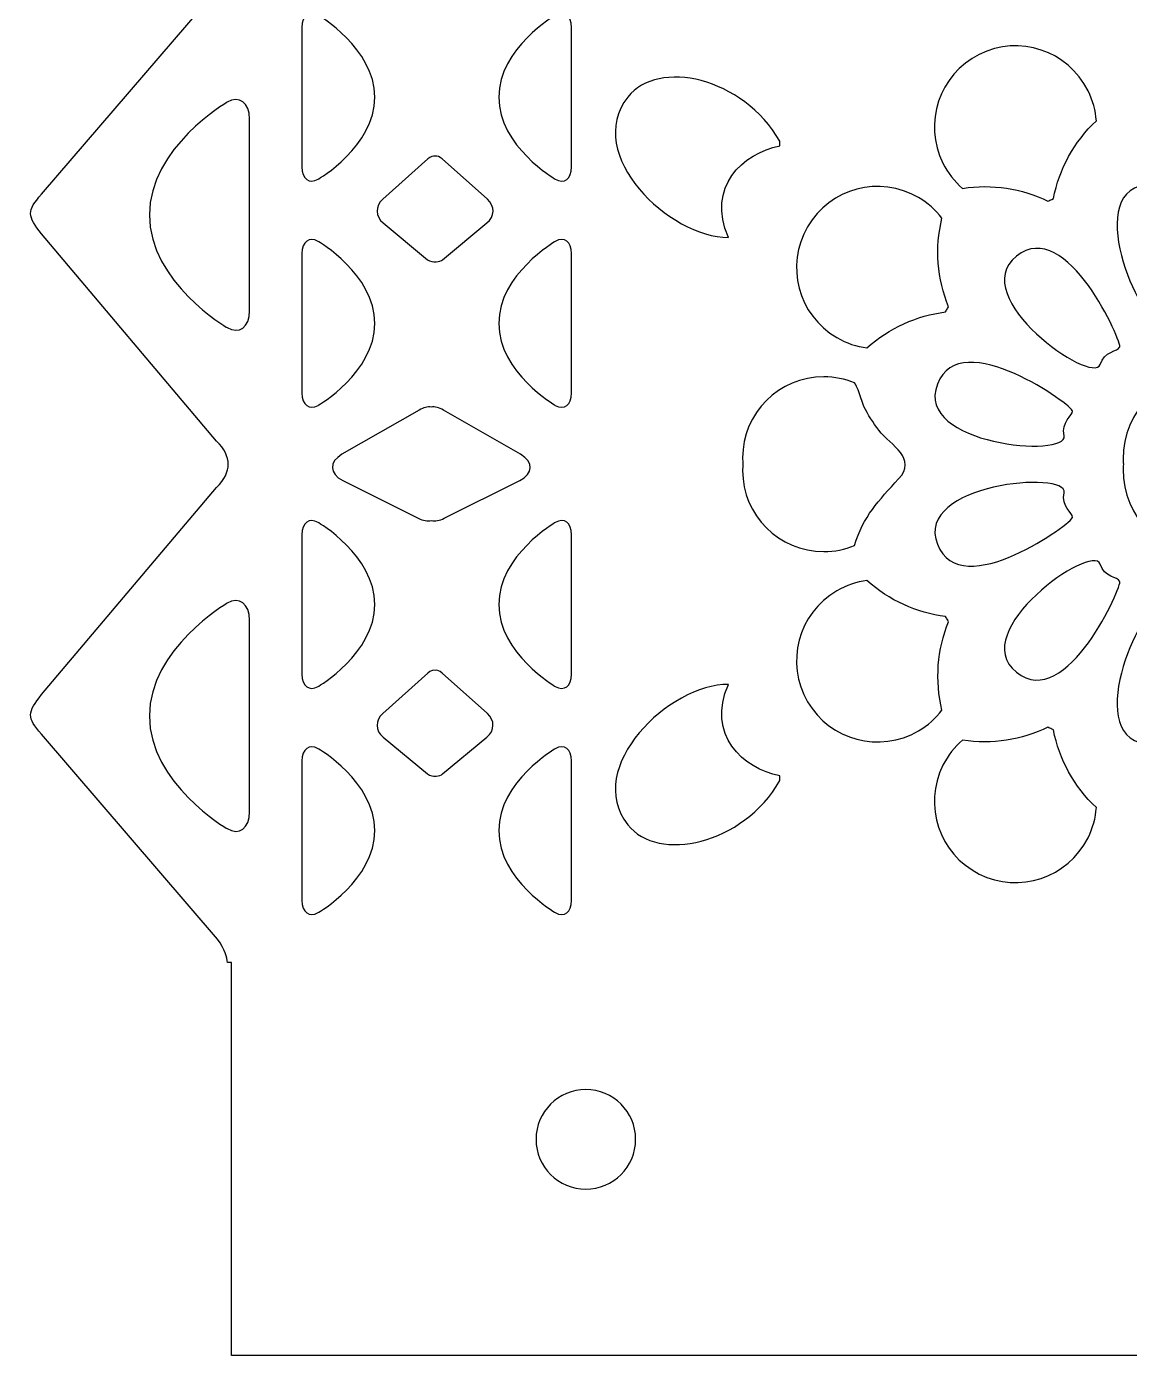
# Model space of a CAD drawing. Header units: centimetres. Extents: x -7.1 to -0.7, y -7 to 8.5.
# Drawn here: x -7.104 to -4.134, y -7.033 to -3.454 of the extents above; entities that cross this region are included whole.
import ezdxf

# ---------------------------------------------------------------- set-up
doc = ezdxf.new("R2010")
doc.units = ezdxf.units.CM
doc.header["$MEASUREMENT"] = 0
doc.layers.add('Layer 1', color=7, linetype='Continuous')

msp = doc.modelspace()

# ---------------------------------------------------------------- linework, layer by layer
at = {"layer": 'Layer 1'}
for points, knots in [([(-0.75382, 5.45137), (-0.71342, 5.49611), (-0.71575, 5.51005), (-0.75382, 5.55808), (-0.75382, 5.55808), (-0.75382, 5.55808), (-1.22507, 6.11619), (-1.22507, 6.11619), (-1.22507, 6.11619), (-1.2465, 6.13762), (-1.25669, 6.15807), (-1.25624, 6.17855), (-1.25624, 6.17855), (-1.25672, 6.199), (-1.2465, 6.21951), (-1.22507, 6.24091), (-1.22507, 6.24091), (-1.22507, 6.24091), (-0.75382, 6.799), (-0.75382, 6.799), (-0.75382, 6.799), (-0.71575, 6.84705), (-0.71342, 6.86099), (-0.75382, 6.90573), (-0.75382, 6.90573), (-0.75382, 6.90573), (-1.22787, 7.45821), (-1.22787, 7.45821), (-1.22787, 7.45821), (-1.24128, 7.47618), (-1.2479, 7.49253), (-1.25137, 7.50539), (-1.25137, 7.50539), (-1.25137, 7.50539), (-1.2474, 7.50538), (-1.2474, 7.50538), (-1.2474, 7.50538), (-1.2474, 7.50538), (-1.2474, 8.53715), (-1.2474, 8.53715), (-1.2474, 8.53715), (-1.2474, 8.53715), (-6.5523, 8.53715), (-6.5523, 8.53715), (-6.5523, 8.53715), (-6.5523, 8.53715), (-6.5523, 7.53181), (-6.5523, 7.53181), (-6.5523, 7.53181), (-6.5523, 7.53181), (-6.56246, 7.53181), (-6.56246, 7.53181), (-6.56246, 7.53181), (-6.56246, 7.53181), (-6.55939, 7.4985), (-6.58947, 7.45823), (-6.58947, 7.45823), (-6.58947, 7.45823), (-7.06352, 6.90575), (-7.06352, 6.90575), (-7.06352, 6.90575), (-7.10392, 6.86101), (-7.10159, 6.84707), (-7.06352, 6.79902), (-7.06352, 6.79902), (-7.06352, 6.79902), (-6.59227, 6.24093), (-6.59227, 6.24093), (-6.59227, 6.24093), (-6.57084, 6.2195), (-6.56065, 6.19902), (-6.5611, 6.17857), (-6.5611, 6.17857), (-6.56062, 6.15809), (-6.57084, 6.13761), (-6.59227, 6.11621), (-6.59227, 6.11621), (-6.59227, 6.11621), (-7.06352, 5.5581), (-7.06352, 5.5581), (-7.06352, 5.5581), (-7.10159, 5.51008), (-7.10392, 5.49613), (-7.06352, 5.45139), (-7.06352, 5.45139), (-7.06352, 5.45139), (-6.58947, 4.89891), (-6.58947, 4.89891), (-6.58947, 4.89891), (-6.56193, 4.862), (-6.56219, 4.83128), (-6.56243, 4.82633), (-6.56243, 4.82633), (-6.56243, 4.82633), (-6.56246, 4.82634), (-6.56246, 4.82634), (-6.56246, 4.82634), (-6.56246, 4.82634), (-6.56246, 4.82594), (-6.56246, 4.82584), (-6.56246, 4.82584), (-6.56246, 4.82571), (-6.56246, 4.82531), (-6.56246, 4.82531), (-6.56246, 4.82531), (-6.56246, 4.82531), (-6.56241, 4.82531), (-6.56241, 4.82531), (-6.56241, 4.82531), (-6.56217, 4.82034), (-6.56191, 4.78959), (-6.58945, 4.75273), (-6.58945, 4.75273), (-6.58945, 4.75273), (-7.0635, 4.20023), (-7.0635, 4.20023), (-7.0635, 4.20023), (-7.1039, 4.15552), (-7.10157, 4.14157), (-7.0635, 4.09352), (-7.0635, 4.09352), (-7.0635, 4.09352), (-6.59225, 3.53543), (-6.59225, 3.53543), (-6.59225, 3.53543), (-6.57082, 3.514), (-6.56063, 3.49355), (-6.56108, 3.47307), (-6.56108, 3.47307), (-6.5606, 3.45259), (-6.57082, 3.43211), (-6.59225, 3.41071), (-6.59225, 3.41071), (-6.59225, 3.41071), (-7.0635, 2.85262), (-7.0635, 2.85262), (-7.0635, 2.85262), (-7.10157, 2.80457), (-7.1039, 2.79063), (-7.0635, 2.74591), (-7.0635, 2.74591), (-7.0635, 2.74591), (-6.58947, 2.1934), (-6.58947, 2.1934), (-6.58947, 2.1934), (-6.56193, 2.15652), (-6.56219, 2.1258), (-6.56243, 2.12082), (-6.56243, 2.12082), (-6.56243, 2.12082), (-6.56246, 2.12082), (-6.56246, 2.12082), (-6.56246, 2.12082), (-6.56246, 2.12082), (-6.56246, 2.12042), (-6.56246, 2.12029), (-6.56246, 2.12029), (-6.56246, 2.12018), (-6.56246, 2.11979), (-6.56246, 2.11979), (-6.56246, 2.11979), (-6.56246, 2.11979), (-6.56241, 2.11979), (-6.56241, 2.11979), (-6.56241, 2.11979), (-6.56217, 2.11482), (-6.56191, 2.0841), (-6.58945, 2.04721), (-6.58945, 2.04721), (-6.58945, 2.04721), (-7.0635, 1.49473), (-7.0635, 1.49473), (-7.0635, 1.49473), (-7.1039, 1.44999), (-7.10157, 1.43605), (-7.0635, 1.38802), (-7.0635, 1.38802), (-7.0635, 1.38802), (-6.59225, 0.82991), (-6.59225, 0.82991), (-6.59225, 0.82991), (-6.57082, 0.80848), (-6.56063, 0.78803), (-6.56108, 0.76755), (-6.56108, 0.76755), (-6.5606, 0.7471), (-6.57082, 0.72659), (-6.59225, 0.70519), (-6.59225, 0.70519), (-6.59225, 0.70519), (-7.0635, 0.1471), (-7.0635, 0.1471), (-7.0635, 0.1471), (-7.10157, 0.09908), (-7.1039, 0.08511), (-7.0635, 0.04037), (-7.0635, 0.04037), (-7.0635, 0.04037), (-6.58945, -0.51211), (-6.58945, -0.51211), (-6.58945, -0.51211), (-6.56191, -0.54899), (-6.56217, -0.57971), (-6.56241, -0.58469), (-6.56241, -0.58469), (-6.56241, -0.58469), (-6.56246, -0.58468), (-6.56246, -0.58468), (-6.56246, -0.58468), (-6.56246, -0.58468), (-6.56246, -0.58508), (-6.56246, -0.58518), (-6.56246, -0.58518), (-6.56246, -0.58531), (-6.56246, -0.58571), (-6.56246, -0.58571), (-6.56246, -0.58571), (-6.56246, -0.58571), (-6.56241, -0.58571), (-6.56241, -0.58571), (-6.56241, -0.58571), (-6.56217, -0.59068), (-6.56191, -0.62143), (-6.58945, -0.65826), (-6.58945, -0.65826), (-6.58945, -0.65826), (-7.06353, -1.21073), (-7.06353, -1.21073), (-7.06353, -1.21073), (-7.10393, -1.25544), (-7.1016, -1.26941), (-7.06353, -1.31744), (-7.06353, -1.31744), (-7.06353, -1.31744), (-6.59228, -1.87553), (-6.59228, -1.87553), (-6.59228, -1.87553), (-6.57085, -1.89699), (-6.56066, -1.91744), (-6.56111, -1.93792), (-6.56111, -1.93792), (-6.56063, -1.9584), (-6.57085, -1.97888), (-6.59228, -2.00028), (-6.59228, -2.00028), (-6.59228, -2.00028), (-7.06353, -2.55837), (-7.06353, -2.55837), (-7.06353, -2.55837), (-7.1016, -2.60642), (-7.10393, -2.62036), (-7.06353, -2.66508), (-7.06353, -2.66508), (-7.06353, -2.66508), (-6.58948, -3.21758), (-6.58948, -3.21758), (-6.58948, -3.21758), (-6.56694, -3.24774), (-6.56305, -3.27402), (-6.56247, -3.28529), (-6.56247, -3.28529), (-6.56303, -3.29659), (-6.56694, -3.32283), (-6.58948, -3.35302), (-6.58948, -3.35302), (-6.58948, -3.35302), (-7.06353, -3.9055), (-7.06353, -3.9055), (-7.06353, -3.9055), (-7.10393, -3.95024), (-7.1016, -3.96418), (-7.06353, -4.01221), (-7.06353, -4.01221), (-7.06353, -4.01221), (-6.59228, -4.57032), (-6.59228, -4.57032), (-6.59228, -4.57032), (-6.57085, -4.59175), (-6.56066, -4.6122), (-6.56111, -4.63268), (-6.56111, -4.63268), (-6.56063, -4.65313), (-6.57085, -4.67364), (-6.59228, -4.69504), (-6.59228, -4.69504), (-6.59228, -4.69504), (-7.06353, -5.25313), (-7.06353, -5.25313), (-7.06353, -5.25313), (-7.1016, -5.30115), (-7.10393, -5.31512), (-7.06353, -5.35984), (-7.06353, -5.35984), (-7.06353, -5.35984), (-6.58948, -5.91234), (-6.58948, -5.91234), (-6.58948, -5.91234), (-6.56956, -5.93901), (-6.56424, -5.96232), (-6.56289, -5.97513), (-6.56289, -5.97513), (-6.56289, -5.97513), (-6.5523, -5.97511), (-6.5523, -5.97511), (-6.5523, -5.97511), (-6.5523, -5.97511), (-6.5523, -7.03334), (-6.5523, -7.03334), (-6.5523, -7.03334), (-6.5523, -7.03334), (-1.27386, -7.03334), (-1.27386, -7.03334), (-1.27386, -7.03334), (-1.27386, -7.03334), (-1.27386, -5.97511), (-1.27386, -5.97511), (-1.27386, -5.97511), (-1.27386, -5.97511), (-1.2545, -5.97511), (-1.2545, -5.97511), (-1.2545, -5.97511), (-1.25315, -5.9623), (-1.24783, -5.93899), (-1.22791, -5.91232), (-1.22791, -5.91232), (-1.22791, -5.91232), (-0.75386, -5.35982), (-0.75386, -5.35982), (-0.75386, -5.35982), (-0.71346, -5.31511), (-0.71579, -5.30114), (-0.75386, -5.25311), (-0.75386, -5.25311), (-0.75386, -5.25311), (-1.22511, -4.69502), (-1.22511, -4.69502), (-1.22511, -4.69502), (-1.24654, -4.67359), (-1.25673, -4.65311), (-1.25628, -4.63266), (-1.25628, -4.63266), (-1.25676, -4.61218), (-1.24654, -4.5917), (-1.22511, -4.5703), (-1.22511, -4.5703), (-1.22511, -4.5703), (-0.75386, -4.01219), (-0.75386, -4.01219), (-0.75386, -4.01219), (-0.71579, -3.96417), (-0.71346, -3.95022), (-0.75386, -3.90548), (-0.75386, -3.90548), (-0.75386, -3.90548), (-1.22791, -3.353), (-1.22791, -3.353), (-1.22791, -3.353), (-1.25045, -3.32281), (-1.25434, -3.29656), (-1.25492, -3.28527), (-1.25492, -3.28527), (-1.25436, -3.274), (-1.25045, -3.24773), (-1.22791, -3.21756), (-1.22791, -3.21756), (-1.22791, -3.21756), (-0.75386, -2.66506), (-0.75386, -2.66506), (-0.75386, -2.66506), (-0.71346, -2.62035), (-0.71579, -2.6064), (-0.75386, -2.55835), (-0.75386, -2.55835), (-0.75386, -2.55835), (-1.22511, -2.00026), (-1.22511, -2.00026), (-1.22511, -2.00026), (-1.24654, -1.97883), (-1.25673, -1.95838), (-1.25628, -1.9379), (-1.25628, -1.9379), (-1.25676, -1.91742), (-1.24654, -1.89694), (-1.22511, -1.87551), (-1.22511, -1.87551), (-1.22511, -1.87551), (-0.75386, -1.31742), (-0.75386, -1.31742), (-0.75386, -1.31742), (-0.71579, -1.2694), (-0.71346, -1.25543), (-0.75386, -1.21071), (-0.75386, -1.21071), (-0.75386, -1.21071), (-1.22791, -0.65821), (-1.22791, -0.65821), (-1.22791, -0.65821), (-1.25545, -0.62135), (-1.25519, -0.59061), (-1.25495, -0.58566), (-1.25495, -0.58566), (-1.25495, -0.58566), (-1.25489, -0.58568), (-1.25489, -0.58568), (-1.25489, -0.58568), (-1.25489, -0.58568), (-1.25489, -0.58528), (-1.25489, -0.58515), (-1.25489, -0.58515), (-1.25489, -0.58504), (-1.25489, -0.58465), (-1.25489, -0.58465), (-1.25489, -0.58465), (-1.25489, -0.58465), (-1.25495, -0.58465), (-1.25495, -0.58465), (-1.25495, -0.58465), (-1.25519, -0.57968), (-1.25545, -0.54893), (-1.22791, -0.51207), (-1.22791, -0.51207), (-1.22791, -0.51207), (-0.75386, 0.04041), (-0.75386, 0.04041), (-0.75386, 0.04041), (-0.71346, 0.08515), (-0.71579, 0.09912), (-0.75386, 0.14714), (-0.75386, 0.14714), (-0.75386, 0.14714), (-1.22511, 0.70523), (-1.22511, 0.70523), (-1.22511, 0.70523), (-1.24654, 0.72666), (-1.25673, 0.74714), (-1.25628, 0.76759), (-1.25628, 0.76759), (-1.25676, 0.78807), (-1.24654, 0.80855), (-1.22511, 0.82995), (-1.22511, 0.82995), (-1.22511, 0.82995), (-0.75386, 1.38806), (-0.75386, 1.38806), (-0.75386, 1.38806), (-0.71579, 1.43608), (-0.71346, 1.45003), (-0.75386, 1.49477), (-0.75386, 1.49477), (-0.75386, 1.49477), (-1.22791, 2.04725), (-1.22791, 2.04725), (-1.22791, 2.04725), (-1.25545, 2.08416), (-1.25519, 2.11485), (-1.25495, 2.11983), (-1.25495, 2.11983), (-1.25495, 2.11983), (-1.25489, 2.11982), (-1.25489, 2.11982), (-1.25489, 2.11982), (-1.25489, 2.11982), (-1.25489, 2.12022), (-1.25489, 2.12032), (-1.25489, 2.12032), (-1.25489, 2.12045), (-1.25489, 2.12085), (-1.25489, 2.12085), (-1.25489, 2.12085), (-1.25489, 2.12085), (-1.25495, 2.12085), (-1.25495, 2.12085), (-1.25495, 2.12085), (-1.25519, 2.12582), (-1.25545, 2.15657), (-1.22791, 2.19343), (-1.22791, 2.19343), (-1.22791, 2.19343), (-0.75386, 2.74593), (-0.75386, 2.74593), (-0.75386, 2.74593), (-0.71346, 2.79064), (-0.71579, 2.80459), (-0.75386, 2.85264), (-0.75386, 2.85264), (-0.75386, 2.85264), (-1.22511, 3.41073), (-1.22511, 3.41073), (-1.22511, 3.41073), (-1.24654, 3.43216), (-1.25673, 3.45261), (-1.25628, 3.47309), (-1.25628, 3.47309), (-1.25676, 3.49357), (-1.24654, 3.51405), (-1.22511, 3.53545), (-1.22511, 3.53545), (-1.22511, 3.53545), (-0.75386, 4.09354), (-0.75386, 4.09354), (-0.75386, 4.09354), (-0.71579, 4.14159), (-0.71346, 4.15553), (-0.75386, 4.20025), (-0.75386, 4.20025), (-0.75386, 4.20025), (-1.22791, 4.75275), (-1.22791, 4.75275), (-1.22791, 4.75275), (-1.25545, 4.78963), (-1.25519, 4.82038), (-1.25495, 4.82533), (-1.25495, 4.82533), (-1.25495, 4.82533), (-1.25489, 4.82531), (-1.25489, 4.82531), (-1.25489, 4.82531), (-1.25489, 4.82531), (-1.25489, 4.82571), (-1.25489, 4.82584), (-1.25489, 4.82584), (-1.25489, 4.82595), (-1.25489, 4.82634), (-1.25489, 4.82634), (-1.25489, 4.82634), (-1.25489, 4.82634), (-1.25495, 4.82634), (-1.25495, 4.82634), (-1.25495, 4.82634), (-1.25519, 4.83131), (-1.25545, 4.86203), (-1.22791, 4.89892), (-1.22791, 4.89892), (-1.22791, 4.89892), (-0.75382, 5.45137), (-0.75382, 5.45137)], [0, 0, 0, 0, 0.0074074, 0.0074074, 0.0074074, 0.0074074, 0.0148148, 0.0148148, 0.0148148, 0.0148148, 0.0222222, 0.0222222, 0.0222222, 0.0222222, 0.0296296, 0.0296296, 0.0296296, 0.0296296, 0.037037, 0.037037, 0.037037, 0.037037, 0.0444444, 0.0444444, 0.0444444, 0.0444444, 0.0518519, 0.0518519, 0.0518519, 0.0518519, 0.0592593, 0.0592593, 0.0592593, 0.0592593, 0.0666667, 0.0666667, 0.0666667, 0.0666667, 0.0740741, 0.0740741, 0.0740741, 0.0740741, 0.0814815, 0.0814815, 0.0814815, 0.0814815, 0.0888889, 0.0888889, 0.0888889, 0.0888889, 0.0962963, 0.0962963, 0.0962963, 0.0962963, 0.1037037, 0.1037037, 0.1037037, 0.1037037, 0.1111111, 0.1111111, 0.1111111, 0.1111111, 0.1185185, 0.1185185, 0.1185185, 0.1185185, 0.1259259, 0.1259259, 0.1259259, 0.1259259, 0.1333333, 0.1333333, 0.1333333, 0.1333333, 0.1407407, 0.1407407, 0.1407407, 0.1407407, 0.1481481, 0.1481481, 0.1481481, 0.1481481, 0.1555556, 0.1555556, 0.1555556, 0.1555556, 0.162963, 0.162963, 0.162963, 0.162963, 0.1703704, 0.1703704, 0.1703704, 0.1703704, 0.1777778, 0.1777778, 0.1777778, 0.1777778, 0.1851852, 0.1851852, 0.1851852, 0.1851852, 0.1925926, 0.1925926, 0.1925926, 0.1925926, 0.2, 0.2, 0.2, 0.2, 0.2074074, 0.2074074, 0.2074074, 0.2074074, 0.2148148, 0.2148148, 0.2148148, 0.2148148, 0.2222222, 0.2222222, 0.2222222, 0.2222222, 0.2296296, 0.2296296, 0.2296296, 0.2296296, 0.237037, 0.237037, 0.237037, 0.237037, 0.2444444, 0.2444444, 0.2444444, 0.2444444, 0.2518519, 0.2518519, 0.2518519, 0.2518519, 0.2592593, 0.2592593, 0.2592593, 0.2592593, 0.2666667, 0.2666667, 0.2666667, 0.2666667, 0.2740741, 0.2740741, 0.2740741, 0.2740741, 0.2814815, 0.2814815, 0.2814815, 0.2814815, 0.2888889, 0.2888889, 0.2888889, 0.2888889, 0.2962963, 0.2962963, 0.2962963, 0.2962963, 0.3037037, 0.3037037, 0.3037037, 0.3037037, 0.3111111, 0.3111111, 0.3111111, 0.3111111, 0.3185185, 0.3185185, 0.3185185, 0.3185185, 0.3259259, 0.3259259, 0.3259259, 0.3259259, 0.3333333, 0.3333333, 0.3333333, 0.3333333, 0.3407407, 0.3407407, 0.3407407, 0.3407407, 0.3481481, 0.3481481, 0.3481481, 0.3481481, 0.3555556, 0.3555556, 0.3555556, 0.3555556, 0.362963, 0.362963, 0.362963, 0.362963, 0.3703704, 0.3703704, 0.3703704, 0.3703704, 0.3777778, 0.3777778, 0.3777778, 0.3777778, 0.3851852, 0.3851852, 0.3851852, 0.3851852, 0.3925926, 0.3925926, 0.3925926, 0.3925926, 0.4, 0.4, 0.4, 0.4, 0.4074074, 0.4074074, 0.4074074, 0.4074074, 0.4148148, 0.4148148, 0.4148148, 0.4148148, 0.4222222, 0.4222222, 0.4222222, 0.4222222, 0.4296296, 0.4296296, 0.4296296, 0.4296296, 0.437037, 0.437037, 0.437037, 0.437037, 0.4444444, 0.4444444, 0.4444444, 0.4444444, 0.4518519, 0.4518519, 0.4518519, 0.4518519, 0.4592593, 0.4592593, 0.4592593, 0.4592593, 0.4666667, 0.4666667, 0.4666667, 0.4666667, 0.4740741, 0.4740741, 0.4740741, 0.4740741, 0.4814815, 0.4814815, 0.4814815, 0.4814815, 0.4888889, 0.4888889, 0.4888889, 0.4888889, 0.4962963, 0.4962963, 0.4962963, 0.4962963, 0.5037037, 0.5037037, 0.5037037, 0.5037037, 0.5111111, 0.5111111, 0.5111111, 0.5111111, 0.5185185, 0.5185185, 0.5185185, 0.5185185, 0.5259259, 0.5259259, 0.5259259, 0.5259259, 0.5333333, 0.5333333, 0.5333333, 0.5333333, 0.5407407, 0.5407407, 0.5407407, 0.5407407, 0.5481481, 0.5481481, 0.5481481, 0.5481481, 0.5555556, 0.5555556, 0.5555556, 0.5555556, 0.562963, 0.562963, 0.562963, 0.562963, 0.5703704, 0.5703704, 0.5703704, 0.5703704, 0.5777778, 0.5777778, 0.5777778, 0.5777778, 0.5851852, 0.5851852, 0.5851852, 0.5851852, 0.5925926, 0.5925926, 0.5925926, 0.5925926, 0.6, 0.6, 0.6, 0.6, 0.6074074, 0.6074074, 0.6074074, 0.6074074, 0.6148148, 0.6148148, 0.6148148, 0.6148148, 0.6222222, 0.6222222, 0.6222222, 0.6222222, 0.6296296, 0.6296296, 0.6296296, 0.6296296, 0.637037, 0.637037, 0.637037, 0.637037, 0.6444444, 0.6444444, 0.6444444, 0.6444444, 0.6518519, 0.6518519, 0.6518519, 0.6518519, 0.6592593, 0.6592593, 0.6592593, 0.6592593, 0.6666667, 0.6666667, 0.6666667, 0.6666667, 0.6740741, 0.6740741, 0.6740741, 0.6740741, 0.6814815, 0.6814815, 0.6814815, 0.6814815, 0.6888889, 0.6888889, 0.6888889, 0.6888889, 0.6962963, 0.6962963, 0.6962963, 0.6962963, 0.7037037, 0.7037037, 0.7037037, 0.7037037, 0.7111111, 0.7111111, 0.7111111, 0.7111111, 0.7185185, 0.7185185, 0.7185185, 0.7185185, 0.7259259, 0.7259259, 0.7259259, 0.7259259, 0.7333333, 0.7333333, 0.7333333, 0.7333333, 0.7407407, 0.7407407, 0.7407407, 0.7407407, 0.7481481, 0.7481481, 0.7481481, 0.7481481, 0.7555556, 0.7555556, 0.7555556, 0.7555556, 0.762963, 0.762963, 0.762963, 0.762963, 0.7703704, 0.7703704, 0.7703704, 0.7703704, 0.7777778, 0.7777778, 0.7777778, 0.7777778, 0.7851852, 0.7851852, 0.7851852, 0.7851852, 0.7925926, 0.7925926, 0.7925926, 0.7925926, 0.8, 0.8, 0.8, 0.8, 0.8074074, 0.8074074, 0.8074074, 0.8074074, 0.8148148, 0.8148148, 0.8148148, 0.8148148, 0.8222222, 0.8222222, 0.8222222, 0.8222222, 0.8296296, 0.8296296, 0.8296296, 0.8296296, 0.837037, 0.837037, 0.837037, 0.837037, 0.8444444, 0.8444444, 0.8444444, 0.8444444, 0.8518519, 0.8518519, 0.8518519, 0.8518519, 0.8592593, 0.8592593, 0.8592593, 0.8592593, 0.8666667, 0.8666667, 0.8666667, 0.8666667, 0.8740741, 0.8740741, 0.8740741, 0.8740741, 0.8814815, 0.8814815, 0.8814815, 0.8814815, 0.8888889, 0.8888889, 0.8888889, 0.8888889, 0.8962963, 0.8962963, 0.8962963, 0.8962963, 0.9037037, 0.9037037, 0.9037037, 0.9037037, 0.9111111, 0.9111111, 0.9111111, 0.9111111, 0.9185185, 0.9185185, 0.9185185, 0.9185185, 0.9259259, 0.9259259, 0.9259259, 0.9259259, 0.9333333, 0.9333333, 0.9333333, 0.9333333, 0.9407407, 0.9407407, 0.9407407, 0.9407407, 0.9481481, 0.9481481, 0.9481481, 0.9481481, 0.9555556, 0.9555556, 0.9555556, 0.9555556, 0.962963, 0.962963, 0.962963, 0.962963, 0.9703704, 0.9703704, 0.9703704, 0.9703704, 0.9777778, 0.9777778, 0.9777778, 0.9777778, 0.9851852, 0.9851852, 0.9851852, 0.9851852, 1, 1, 1, 1]), ([(-6.36228, -3.45604), (-6.36228, -3.424), (-6.34259, -3.40921), (-6.31849, -3.42326), (-6.31849, -3.42326), (-6.31849, -3.42326), (-6.1662, -3.51182), (-6.1662, -3.644), (-6.1662, -3.644), (-6.1662, -3.77621), (-6.31849, -3.86477), (-6.31849, -3.86477), (-6.31849, -3.86477), (-6.34259, -3.87877), (-6.36228, -3.86403), (-6.36228, -3.83196), (-6.36228, -3.83196), (-6.36228, -3.83196), (-6.36228, -3.45604), (-6.36228, -3.45604)], [0, 0, 0, 0, 0.1666667, 0.1666667, 0.1666667, 0.1666667, 0.3333333, 0.3333333, 0.3333333, 0.3333333, 0.5, 0.5, 0.5, 0.5, 0.6666667, 0.6666667, 0.6666667, 0.6666667, 1, 1, 1, 1]), ([(-5.68013, -3.86474), (-5.68013, -3.86474), (-5.8324, -3.77618), (-5.8324, -3.64397), (-5.8324, -3.64397), (-5.8324, -3.51178), (-5.68013, -3.42323), (-5.68013, -3.42323), (-5.68013, -3.42323), (-5.65603, -3.40921), (-5.63634, -3.42397), (-5.63634, -3.45601), (-5.63634, -3.45601), (-5.63634, -3.45601), (-5.63634, -3.8319), (-5.63634, -3.8319), (-5.63634, -3.8319), (-5.63631, -3.864), (-5.65602, -3.87877), (-5.68013, -3.86474)], [0, 0, 0, 0, 0.1666667, 0.1666667, 0.1666667, 0.1666667, 0.3333333, 0.3333333, 0.3333333, 0.3333333, 0.5, 0.5, 0.5, 0.5, 0.6666667, 0.6666667, 0.6666667, 0.6666667, 1, 1, 1, 1]), ([(-4.58327, -3.88948), (-4.60454, -3.87112), (-4.62275, -3.84826), (-4.63608, -3.82159), (-4.63608, -3.82159), (-4.68995, -3.71375), (-4.64624, -3.58251), (-4.53837, -3.52867), (-4.53837, -3.52867), (-4.4305, -3.47475), (-4.29929, -3.51854), (-4.24537, -3.62638), (-4.24537, -3.62638), (-4.2323, -3.65257), (-4.22497, -3.68014), (-4.22296, -3.70761), (-4.22296, -3.70761), (-4.28321, -3.76413), (-4.32305, -3.83786), (-4.33853, -3.917), (-4.33853, -3.917), (-4.33853, -3.917), (-4.34313, -3.91933), (-4.34313, -3.91933), (-4.34313, -3.91933), (-4.34649, -3.92102), (-4.34985, -3.92258), (-4.35321, -3.92409), (-4.35321, -3.92409), (-4.4237, -3.88985), (-4.50398, -3.87712), (-4.58327, -3.88948)], [0, 0, 0, 0, 0.1111111, 0.1111111, 0.1111111, 0.1111111, 0.2222222, 0.2222222, 0.2222222, 0.2222222, 0.3333333, 0.3333333, 0.3333333, 0.3333333, 0.4444444, 0.4444444, 0.4444444, 0.4444444, 0.5555556, 0.5555556, 0.5555556, 0.5555556, 0.6666667, 0.6666667, 0.6666667, 0.6666667, 0.7777778, 0.7777778, 0.7777778, 0.7777778, 1, 1, 1, 1]), ([(-5.48489, -3.64366), (-5.4039, -3.54018), (-5.17437, -3.58926), (-5.07524, -3.7628), (-5.07524, -3.7628), (-5.07524, -3.7628), (-5.07524, -3.77518), (-5.07524, -3.77518), (-5.07524, -3.77518), (-5.17554, -3.79426), (-5.27355, -3.88673), (-5.21372, -4.02151), (-5.21372, -4.02151), (-5.37268, -4.02307), (-5.60559, -3.79788), (-5.48489, -3.64366)], [0, 0, 0, 0, 0.2, 0.2, 0.2, 0.2, 0.4, 0.4, 0.4, 0.4, 0.6, 0.6, 0.6, 0.6, 1, 1, 1, 1]), ([(-6.50364, -4.21952), (-6.50364, -4.26357), (-6.53073, -4.28389), (-6.56383, -4.26461), (-6.56383, -4.26461), (-6.56383, -4.26461), (-6.77319, -4.1429), (-6.77319, -3.96113), (-6.77319, -3.96113), (-6.77319, -3.77936), (-6.56383, -3.65763), (-6.56383, -3.65763), (-6.56383, -3.65763), (-6.53073, -3.63837), (-6.50364, -3.65866), (-6.50364, -3.70274), (-6.50364, -3.70274), (-6.50364, -3.70274), (-6.50364, -4.21952), (-6.50364, -4.21952)], [0, 0, 0, 0, 0.1666667, 0.1666667, 0.1666667, 0.1666667, 0.3333333, 0.3333333, 0.3333333, 0.3333333, 0.5, 0.5, 0.5, 0.5, 0.6666667, 0.6666667, 0.6666667, 0.6666667, 1, 1, 1, 1]), ([(-6.14476, -3.91864), (-6.14476, -3.91864), (-6.02313, -3.81021), (-6.02313, -3.81021), (-6.02313, -3.81021), (-6.01607, -3.80394), (-6.00956, -3.80185), (-6.00392, -3.80285), (-6.00392, -3.80285), (-5.99823, -3.80184), (-5.99172, -3.80393), (-5.98468, -3.81021), (-5.98468, -3.81021), (-5.98468, -3.81021), (-5.86305, -3.91864), (-5.86305, -3.91864), (-5.86305, -3.91864), (-5.84225, -3.93719), (-5.84278, -3.96597), (-5.86424, -3.98256), (-5.86424, -3.98256), (-5.86424, -3.98256), (-5.98346, -4.08194), (-5.98346, -4.08194), (-5.98346, -4.08194), (-5.99097, -4.08776), (-6.00971, -4.09125), (-6.02431, -4.08194), (-6.02431, -4.08194), (-6.02431, -4.08194), (-6.14353, -3.98256), (-6.14353, -3.98256), (-6.14353, -3.98256), (-6.16503, -3.966), (-6.16556, -3.93721), (-6.14476, -3.91864)], [0, 0, 0, 0, 0.1, 0.1, 0.1, 0.1, 0.2, 0.2, 0.2, 0.2, 0.3, 0.3, 0.3, 0.3, 0.4, 0.4, 0.4, 0.4, 0.5, 0.5, 0.5, 0.5, 0.6, 0.6, 0.6, 0.6, 0.7, 0.7, 0.7, 0.7, 0.8, 0.8, 0.8, 0.8, 1, 1, 1, 1]), ([(-4.84063, -4.3194), (-4.86857, -4.31572), (-4.89619, -4.30659), (-4.92202, -4.29151), (-4.92202, -4.29151), (-5.02621, -4.23081), (-5.06148, -4.09709), (-5.00079, -3.99295), (-5.00079, -3.99295), (-4.94004, -3.88873), (-4.80635, -3.85349), (-4.70218, -3.91418), (-4.70218, -3.91418), (-4.67686, -3.92892), (-4.65564, -3.94797), (-4.63887, -3.96987), (-4.63887, -3.96987), (-4.65829, -4.05009), (-4.65128, -4.13359), (-4.62085, -4.20829), (-4.62085, -4.20829), (-4.62085, -4.20829), (-4.62339, -4.21279), (-4.62339, -4.21279), (-4.62339, -4.21279), (-4.6253, -4.21602), (-4.62725, -4.21911), (-4.62932, -4.22224), (-4.62932, -4.22224), (-4.70699, -4.23233), (-4.78118, -4.26567), (-4.84063, -4.3194)], [0, 0, 0, 0, 0.1111111, 0.1111111, 0.1111111, 0.1111111, 0.2222222, 0.2222222, 0.2222222, 0.2222222, 0.3333333, 0.3333333, 0.3333333, 0.3333333, 0.4444444, 0.4444444, 0.4444444, 0.4444444, 0.5555556, 0.5555556, 0.5555556, 0.5555556, 0.6666667, 0.6666667, 0.6666667, 0.6666667, 0.7777778, 0.7777778, 0.7777778, 0.7777778, 1, 1, 1, 1]), ([(-4.09205, -3.87988), (-3.91954, -3.85342), (-3.96304, -4.2318), (-3.97497, -4.2318), (-3.97497, -4.2318), (-3.98383, -4.23945), (-4.01667, -4.21929), (-4.04344, -4.24543), (-4.04344, -4.24543), (-4.09141, -4.28503), (-4.26503, -3.90644), (-4.09205, -3.87988)], [0, 0, 0, 0, 0.25, 0.25, 0.25, 0.25, 0.5, 0.5, 0.5, 0.5, 1, 1, 1, 1]), ([(-4.16018, -4.31766), (-4.16404, -4.32864), (-4.20257, -4.32779), (-4.21251, -4.36378), (-4.21251, -4.36378), (-4.23407, -4.42217), (-4.57451, -4.18222), (-4.43833, -4.07226), (-4.43833, -4.07226), (-4.30252, -3.96269), (-4.14983, -4.3116), (-4.16018, -4.31766)], [0, 0, 0, 0, 0.25, 0.25, 0.25, 0.25, 0.5, 0.5, 0.5, 0.5, 1, 1, 1, 1]), ([(-6.36228, -4.0653), (-6.36228, -4.03326), (-6.34259, -4.0185), (-6.31849, -4.03252), (-6.31849, -4.03252), (-6.31849, -4.03252), (-6.1662, -4.12105), (-6.1662, -4.25329), (-6.1662, -4.25329), (-6.1662, -4.38548), (-6.31849, -4.47403), (-6.31849, -4.47403), (-6.31849, -4.47403), (-6.34259, -4.48803), (-6.36228, -4.47329), (-6.36228, -4.44122), (-6.36228, -4.44122), (-6.36228, -4.44122), (-6.36228, -4.0653), (-6.36228, -4.0653)], [0, 0, 0, 0, 0.1666667, 0.1666667, 0.1666667, 0.1666667, 0.3333333, 0.3333333, 0.3333333, 0.3333333, 0.5, 0.5, 0.5, 0.5, 0.6666667, 0.6666667, 0.6666667, 0.6666667, 1, 1, 1, 1]), ([(-5.68013, -4.47402), (-5.68013, -4.47402), (-5.8324, -4.38546), (-5.8324, -4.25328), (-5.8324, -4.25328), (-5.8324, -4.12104), (-5.68013, -4.03251), (-5.68013, -4.03251), (-5.68013, -4.03251), (-5.65603, -4.01851), (-5.63634, -4.03325), (-5.63634, -4.06529), (-5.63634, -4.06529), (-5.63634, -4.06529), (-5.63634, -4.44118), (-5.63634, -4.44118), (-5.63634, -4.44118), (-5.63631, -4.47326), (-5.65602, -4.48802), (-5.68013, -4.47402)], [0, 0, 0, 0, 0.1666667, 0.1666667, 0.1666667, 0.1666667, 0.3333333, 0.3333333, 0.3333333, 0.3333333, 0.5, 0.5, 0.5, 0.5, 0.6666667, 0.6666667, 0.6666667, 0.6666667, 1, 1, 1, 1]), ([(-4.30945, -4.55575), (-4.29873, -4.61697), (-4.71363, -4.5807), (-4.65116, -4.41719), (-4.65116, -4.41719), (-4.5889, -4.25421), (-4.28151, -4.4791), (-4.28741, -4.48947), (-4.28741, -4.48947), (-4.28524, -4.50093), (-4.31895, -4.51953), (-4.30945, -4.55575)], [0, 0, 0, 0, 0.25, 0.25, 0.25, 0.25, 0.5, 0.5, 0.5, 0.5, 1, 1, 1, 1]), ([(-5.17557, -4.64976), (-5.17557, -4.64423), (-5.17517, -4.63883), (-5.17475, -4.63341), (-5.17475, -4.63341), (-5.1747, -4.63317), (-5.1747, -4.63291), (-5.17472, -4.63267), (-5.17472, -4.63267), (-5.17469, -4.63241), (-5.17469, -4.63214), (-5.17467, -4.6319), (-5.17467, -4.6319), (-5.1752, -4.6265), (-5.17557, -4.62111), (-5.17557, -4.61558), (-5.17557, -4.61558), (-5.17557, -4.49496), (-5.07778, -4.39719), (-4.95724, -4.39719), (-4.95724, -4.39719), (-4.92795, -4.39719), (-4.89998, -4.40301), (-4.8745, -4.41344), (-4.8745, -4.41344), (-4.86807, -4.41609), (-4.8536, -4.46818), (-4.84915, -4.47699), (-4.84915, -4.47699), (-4.83777, -4.49959), (-4.82425, -4.52096), (-4.8087, -4.54091), (-4.8087, -4.54091), (-4.77592, -4.58298), (-4.70414, -4.61653), (-4.75547, -4.67243), (-4.75547, -4.67243), (-4.80839, -4.73), (-4.85106, -4.7734), (-4.87451, -4.8519), (-4.87451, -4.8519), (-4.89999, -4.86232), (-4.92796, -4.86812), (-4.95725, -4.86812), (-4.95725, -4.86812), (-5.07778, -4.86812), (-5.17557, -4.77036), (-5.17557, -4.64976)], [0, 0, 0, 0, 0.0769231, 0.0769231, 0.0769231, 0.0769231, 0.1538462, 0.1538462, 0.1538462, 0.1538462, 0.2307692, 0.2307692, 0.2307692, 0.2307692, 0.3076923, 0.3076923, 0.3076923, 0.3076923, 0.3846154, 0.3846154, 0.3846154, 0.3846154, 0.4615385, 0.4615385, 0.4615385, 0.4615385, 0.5384615, 0.5384615, 0.5384615, 0.5384615, 0.6153846, 0.6153846, 0.6153846, 0.6153846, 0.6923077, 0.6923077, 0.6923077, 0.6923077, 0.7692308, 0.7692308, 0.7692308, 0.7692308, 0.8461538, 0.8461538, 0.8461538, 0.8461538, 1, 1, 1, 1]), ([(-3.66726, -4.63267), (-3.66729, -4.63293), (-3.66729, -4.6332), (-3.66729, -4.63341), (-3.66729, -4.63341), (-3.66729, -4.63341), (-3.66723, -4.63341), (-3.66723, -4.63341), (-3.66723, -4.63341), (-3.66691, -4.63772), (-3.66657, -4.64198), (-3.66657, -4.64635), (-3.66657, -4.64635), (-3.66657, -4.77573), (-3.76944, -4.88088), (-3.89782, -4.885), (-3.89782, -4.885), (-3.89782, -4.885), (-3.89782, -4.88468), (-3.89782, -4.88468), (-3.89782, -4.88468), (-3.90144, -4.88492), (-3.90504, -4.88513), (-3.90867, -4.88524), (-3.90867, -4.88524), (-3.91229, -4.88511), (-3.91589, -4.8849), (-3.91952, -4.88468), (-3.91952, -4.88468), (-3.91952, -4.88468), (-3.91952, -4.885), (-3.91952, -4.885), (-3.91952, -4.885), (-4.04792, -4.8809), (-4.15077, -4.77573), (-4.15077, -4.64635), (-4.15077, -4.64635), (-4.15077, -4.64198), (-4.1504, -4.63772), (-4.15011, -4.63341), (-4.15011, -4.63341), (-4.15011, -4.63341), (-4.15004, -4.63341), (-4.15004, -4.63341), (-4.15004, -4.63341), (-4.15004, -4.63317), (-4.15004, -4.63291), (-4.15007, -4.63267), (-4.15007, -4.63267), (-4.15004, -4.63241), (-4.15004, -4.63214), (-4.15004, -4.6319), (-4.15004, -4.6319), (-4.15004, -4.6319), (-4.1501, -4.6319), (-4.1501, -4.6319), (-4.1501, -4.6319), (-4.15042, -4.62761), (-4.15076, -4.62335), (-4.15076, -4.61896), (-4.15076, -4.61896), (-4.15076, -4.48958), (-4.04789, -4.38446), (-3.91951, -4.38031), (-3.91951, -4.38031), (-3.91951, -4.38031), (-3.91951, -4.38063), (-3.91951, -4.38063), (-3.91951, -4.38063), (-3.91589, -4.38042), (-3.91229, -4.38021), (-3.90866, -4.38007), (-3.90866, -4.38007), (-3.90504, -4.3802), (-3.90144, -4.38041), (-3.89781, -4.38063), (-3.89781, -4.38063), (-3.89781, -4.38063), (-3.89781, -4.38031), (-3.89781, -4.38031), (-3.89781, -4.38031), (-3.76941, -4.38444), (-3.66656, -4.48958), (-3.66656, -4.61896), (-3.66656, -4.61896), (-3.66656, -4.62335), (-3.66693, -4.62761), (-3.66722, -4.6319), (-3.66722, -4.6319), (-3.66722, -4.6319), (-3.66728, -4.6319), (-3.66728, -4.6319), (-3.66728, -4.6319), (-3.66728, -4.63214), (-3.66728, -4.6324), (-3.66726, -4.63267)], [0, 0, 0, 0, 0.04, 0.04, 0.04, 0.04, 0.08, 0.08, 0.08, 0.08, 0.12, 0.12, 0.12, 0.12, 0.16, 0.16, 0.16, 0.16, 0.2, 0.2, 0.2, 0.2, 0.24, 0.24, 0.24, 0.24, 0.28, 0.28, 0.28, 0.28, 0.32, 0.32, 0.32, 0.32, 0.36, 0.36, 0.36, 0.36, 0.4, 0.4, 0.4, 0.4, 0.44, 0.44, 0.44, 0.44, 0.48, 0.48, 0.48, 0.48, 0.52, 0.52, 0.52, 0.52, 0.56, 0.56, 0.56, 0.56, 0.6, 0.6, 0.6, 0.6, 0.64, 0.64, 0.64, 0.64, 0.68, 0.68, 0.68, 0.68, 0.72, 0.72, 0.72, 0.72, 0.76, 0.76, 0.76, 0.76, 0.8, 0.8, 0.8, 0.8, 0.84, 0.84, 0.84, 0.84, 0.88, 0.88, 0.88, 0.88, 0.92, 0.92, 0.92, 0.92, 1, 1, 1, 1]), ([(-6.04692, -4.48662), (-6.03491, -4.47974), (-6.0238, -4.47741), (-6.01414, -4.47852), (-6.01414, -4.47852), (-6.00448, -4.47741), (-5.99334, -4.47974), (-5.98133, -4.48662), (-5.98133, -4.48662), (-5.98133, -4.48662), (-5.77368, -4.606), (-5.77368, -4.606), (-5.77368, -4.606), (-5.73817, -4.6264), (-5.73913, -4.65807), (-5.77574, -4.67635), (-5.77574, -4.67635), (-5.77574, -4.67635), (-5.97926, -4.77808), (-5.97926, -4.77808), (-5.97926, -4.77808), (-5.99204, -4.78448), (-6.00395, -4.78612), (-6.01411, -4.78414), (-6.01411, -4.78414), (-6.02427, -4.7861), (-6.03615, -4.78448), (-6.04893, -4.77808), (-6.04893, -4.77808), (-6.04893, -4.77808), (-6.25245, -4.67635), (-6.25245, -4.67635), (-6.25245, -4.67635), (-6.28907, -4.65807), (-6.28999, -4.62637), (-6.25449, -4.606), (-6.25449, -4.606), (-6.25449, -4.606), (-6.04692, -4.48662), (-6.04692, -4.48662)], [0, 0, 0, 0, 0.0909091, 0.0909091, 0.0909091, 0.0909091, 0.1818182, 0.1818182, 0.1818182, 0.1818182, 0.2727273, 0.2727273, 0.2727273, 0.2727273, 0.3636364, 0.3636364, 0.3636364, 0.3636364, 0.4545455, 0.4545455, 0.4545455, 0.4545455, 0.5454545, 0.5454545, 0.5454545, 0.5454545, 0.6363636, 0.6363636, 0.6363636, 0.6363636, 0.7272727, 0.7272727, 0.7272727, 0.7272727, 0.8181818, 0.8181818, 0.8181818, 0.8181818, 1, 1, 1, 1]), ([(-4.30945, -4.70958), (-4.31895, -4.74578), (-4.28524, -4.76438), (-4.28741, -4.77586), (-4.28741, -4.77586), (-4.28151, -4.78626), (-4.58893, -5.01115), (-4.65116, -4.84814), (-4.65116, -4.84814), (-4.71363, -4.68463), (-4.29874, -4.64833), (-4.30945, -4.70958)], [0, 0, 0, 0, 0.25, 0.25, 0.25, 0.25, 0.5, 0.5, 0.5, 0.5, 1, 1, 1, 1]), ([(-6.31849, -5.23118), (-6.34259, -5.24518), (-6.36228, -5.23044), (-6.36228, -5.1984), (-6.36228, -5.1984), (-6.36228, -5.1984), (-6.36228, -4.82248), (-6.36228, -4.82248), (-6.36228, -4.82248), (-6.36228, -4.79044), (-6.34259, -4.77565), (-6.31849, -4.7897), (-6.31849, -4.7897), (-6.31849, -4.7897), (-6.1662, -4.87826), (-6.1662, -5.01044), (-6.1662, -5.01044), (-6.16619, -5.14263), (-6.31849, -5.23118), (-6.31849, -5.23118)], [0, 0, 0, 0, 0.1666667, 0.1666667, 0.1666667, 0.1666667, 0.3333333, 0.3333333, 0.3333333, 0.3333333, 0.5, 0.5, 0.5, 0.5, 0.6666667, 0.6666667, 0.6666667, 0.6666667, 1, 1, 1, 1]), ([(-5.68013, -4.78967), (-5.65603, -4.77565), (-5.63634, -4.79041), (-5.63634, -4.82245), (-5.63634, -4.82245), (-5.63634, -4.82245), (-5.63634, -5.19837), (-5.63634, -5.19837), (-5.63634, -5.19837), (-5.63634, -5.23041), (-5.65603, -5.24517), (-5.68013, -5.23115), (-5.68013, -5.23115), (-5.68013, -5.23115), (-5.8324, -5.14259), (-5.8324, -5.01038), (-5.8324, -5.01038), (-5.8324, -4.87823), (-5.68013, -4.78967), (-5.68013, -4.78967)], [0, 0, 0, 0, 0.1666667, 0.1666667, 0.1666667, 0.1666667, 0.3333333, 0.3333333, 0.3333333, 0.3333333, 0.5, 0.5, 0.5, 0.5, 0.6666667, 0.6666667, 0.6666667, 0.6666667, 1, 1, 1, 1]), ([(-4.21251, -4.90156), (-4.20256, -4.93754), (-4.16404, -4.93667), (-4.16018, -4.94768), (-4.16018, -4.94768), (-4.14981, -4.95374), (-4.30253, -5.30265), (-4.43834, -5.19303), (-4.43834, -5.19303), (-4.57451, -5.08312), (-4.23407, -4.84314), (-4.21251, -4.90156)], [0, 0, 0, 0, 0.25, 0.25, 0.25, 0.25, 0.5, 0.5, 0.5, 0.5, 1, 1, 1, 1]), ([(-5.00078, -5.27238), (-5.0615, -5.16821), (-5.02623, -5.03452), (-4.92201, -4.9738), (-4.92201, -4.9738), (-4.89616, -4.95877), (-4.86854, -4.94962), (-4.84062, -4.94591), (-4.84062, -4.94591), (-4.78117, -4.99967), (-4.70698, -5.03298), (-4.6293, -5.04304), (-4.6293, -5.04304), (-4.62726, -5.04616), (-4.6253, -5.04926), (-4.62337, -5.05249), (-4.62337, -5.05249), (-4.62337, -5.05249), (-4.62083, -5.05701), (-4.62083, -5.05701), (-4.62083, -5.05701), (-4.65123, -5.13168), (-4.65827, -5.2152), (-4.63885, -5.29543), (-4.63885, -5.29543), (-4.65562, -5.31734), (-4.67684, -5.33641), (-4.70216, -5.35112), (-4.70216, -5.35112), (-4.80634, -5.41181), (-4.94004, -5.37657), (-5.00078, -5.27238)], [0, 0, 0, 0, 0.1111111, 0.1111111, 0.1111111, 0.1111111, 0.2222222, 0.2222222, 0.2222222, 0.2222222, 0.3333333, 0.3333333, 0.3333333, 0.3333333, 0.4444444, 0.4444444, 0.4444444, 0.4444444, 0.5555556, 0.5555556, 0.5555556, 0.5555556, 0.6666667, 0.6666667, 0.6666667, 0.6666667, 0.7777778, 0.7777778, 0.7777778, 0.7777778, 1, 1, 1, 1]), ([(-6.50364, -5.56924), (-6.50364, -5.61332), (-6.53073, -5.63361), (-6.56383, -5.61435), (-6.56383, -5.61435), (-6.56383, -5.61435), (-6.77319, -5.49262), (-6.77319, -5.31085), (-6.77319, -5.31085), (-6.77319, -5.12911), (-6.56383, -5.00737), (-6.56383, -5.00737), (-6.56383, -5.00737), (-6.53073, -4.98811), (-6.50364, -5.0084), (-6.50364, -5.05246), (-6.50364, -5.05246), (-6.50364, -5.05246), (-6.50364, -5.56924), (-6.50364, -5.56924)], [0, 0, 0, 0, 0.1666667, 0.1666667, 0.1666667, 0.1666667, 0.3333333, 0.3333333, 0.3333333, 0.3333333, 0.5, 0.5, 0.5, 0.5, 0.6666667, 0.6666667, 0.6666667, 0.6666667, 1, 1, 1, 1]), ([(-4.04344, -5.01991), (-4.01666, -5.04605), (-3.98383, -5.02592), (-3.97497, -5.03356), (-3.97497, -5.03356), (-3.96304, -5.03356), (-3.91954, -5.41191), (-4.09205, -5.38548), (-4.09205, -5.38548), (-4.26503, -5.3589), (-4.09141, -4.98025), (-4.04344, -5.01991)], [0, 0, 0, 0, 0.25, 0.25, 0.25, 0.25, 0.5, 0.5, 0.5, 0.5, 1, 1, 1, 1]), ([(-5.8643, -5.36763), (-5.8643, -5.36763), (-5.98352, -5.46698), (-5.98352, -5.46698), (-5.98352, -5.46698), (-5.99103, -5.4728), (-6.00977, -5.47629), (-6.02437, -5.46698), (-6.02437, -5.46698), (-6.02437, -5.46698), (-6.14359, -5.36763), (-6.14359, -5.36763), (-6.14359, -5.36763), (-6.16505, -5.35101), (-6.16558, -5.32223), (-6.14478, -5.30371), (-6.14478, -5.30371), (-6.14478, -5.30371), (-6.02315, -5.19528), (-6.02315, -5.19528), (-6.02315, -5.19528), (-6.01609, -5.18901), (-6.00958, -5.18689), (-6.00394, -5.1879), (-6.00394, -5.1879), (-5.99825, -5.18689), (-5.99174, -5.18901), (-5.9847, -5.19528), (-5.9847, -5.19528), (-5.9847, -5.19528), (-5.86307, -5.30371), (-5.86307, -5.30371), (-5.86307, -5.30371), (-5.84232, -5.32223), (-5.84285, -5.35101), (-5.8643, -5.36763)], [0, 0, 0, 0, 0.1, 0.1, 0.1, 0.1, 0.2, 0.2, 0.2, 0.2, 0.3, 0.3, 0.3, 0.3, 0.4, 0.4, 0.4, 0.4, 0.5, 0.5, 0.5, 0.5, 0.6, 0.6, 0.6, 0.6, 0.7, 0.7, 0.7, 0.7, 0.8, 0.8, 0.8, 0.8, 1, 1, 1, 1]), ([(-5.07521, -5.48455), (-5.17435, -5.65809), (-5.4039, -5.70717), (-5.48486, -5.60369), (-5.48486, -5.60369), (-5.60556, -5.44946), (-5.37265, -5.22428), (-5.21369, -5.22587), (-5.21369, -5.22587), (-5.27351, -5.36065), (-5.17551, -5.45312), (-5.07521, -5.4722), (-5.07521, -5.4722), (-5.07521, -5.4722), (-5.07521, -5.48455), (-5.07521, -5.48455)], [0, 0, 0, 0, 0.2, 0.2, 0.2, 0.2, 0.4, 0.4, 0.4, 0.4, 0.6, 0.6, 0.6, 0.6, 1, 1, 1, 1]), ([(-4.24535, -5.63893), (-4.29927, -5.7468), (-4.43048, -5.79056), (-4.53835, -5.73667), (-4.53835, -5.73667), (-4.64622, -5.6828), (-4.68993, -5.55159), (-4.63606, -5.44375), (-4.63606, -5.44375), (-4.62272, -5.41703), (-4.60452, -5.39422), (-4.58325, -5.37583), (-4.58325, -5.37583), (-4.50398, -5.38821), (-4.42371, -5.37546), (-4.35319, -5.34125), (-4.35319, -5.34125), (-4.34983, -5.34276), (-4.34647, -5.34429), (-4.34311, -5.34601), (-4.34311, -5.34601), (-4.34311, -5.34601), (-4.33851, -5.34834), (-4.33851, -5.34834), (-4.33851, -5.34834), (-4.32303, -5.42748), (-4.28319, -5.50122), (-4.22294, -5.55773), (-4.22294, -5.55773), (-4.22497, -5.58517), (-4.23227, -5.61274), (-4.24535, -5.63893)], [0, 0, 0, 0, 0.1111111, 0.1111111, 0.1111111, 0.1111111, 0.2222222, 0.2222222, 0.2222222, 0.2222222, 0.3333333, 0.3333333, 0.3333333, 0.3333333, 0.4444444, 0.4444444, 0.4444444, 0.4444444, 0.5555556, 0.5555556, 0.5555556, 0.5555556, 0.6666667, 0.6666667, 0.6666667, 0.6666667, 0.7777778, 0.7777778, 0.7777778, 0.7777778, 1, 1, 1, 1]), ([(-6.31849, -5.84044), (-6.34259, -5.85446), (-6.36228, -5.8397), (-6.36228, -5.80766), (-6.36228, -5.80766), (-6.36228, -5.80766), (-6.36228, -5.43174), (-6.36228, -5.43174), (-6.36228, -5.43174), (-6.36228, -5.3997), (-6.34259, -5.38494), (-6.31849, -5.39896), (-6.31849, -5.39896), (-6.31849, -5.39896), (-6.1662, -5.48752), (-6.1662, -5.61973), (-6.1662, -5.61973), (-6.1662, -5.75194), (-6.31849, -5.84044), (-6.31849, -5.84044)], [0, 0, 0, 0, 0.1666667, 0.1666667, 0.1666667, 0.1666667, 0.3333333, 0.3333333, 0.3333333, 0.3333333, 0.5, 0.5, 0.5, 0.5, 0.6666667, 0.6666667, 0.6666667, 0.6666667, 1, 1, 1, 1]), ([(-5.8324, -5.6197), (-5.8324, -5.48749), (-5.68013, -5.39893), (-5.68013, -5.39893), (-5.68013, -5.39893), (-5.65603, -5.38493), (-5.63634, -5.39967), (-5.63634, -5.43171), (-5.63634, -5.43171), (-5.63634, -5.43171), (-5.63634, -5.80763), (-5.63634, -5.80763), (-5.63634, -5.80763), (-5.63634, -5.83967), (-5.65603, -5.85446), (-5.68013, -5.84041), (-5.68013, -5.84041), (-5.68013, -5.84044), (-5.8324, -5.75194), (-5.8324, -5.6197)], [0, 0, 0, 0, 0.1666667, 0.1666667, 0.1666667, 0.1666667, 0.3333333, 0.3333333, 0.3333333, 0.3333333, 0.5, 0.5, 0.5, 0.5, 0.6666667, 0.6666667, 0.6666667, 0.6666667, 1, 1, 1, 1]), ([(-5.59787, -6.58537), (-5.67187, -6.58537), (-5.73193, -6.52531), (-5.73193, -6.45131), (-5.73193, -6.45131), (-5.73193, -6.37723), (-5.67184, -6.31719), (-5.59787, -6.31719), (-5.59787, -6.31719), (-5.52373, -6.31719), (-5.46378, -6.37725), (-5.46378, -6.45131), (-5.46378, -6.45131), (-5.46378, -6.52531), (-5.52373, -6.58537), (-5.59787, -6.58537)], [0, 0, 0, 0, 0.2, 0.2, 0.2, 0.2, 0.4, 0.4, 0.4, 0.4, 0.6, 0.6, 0.6, 0.6, 1, 1, 1, 1])]:
    msp.add_open_spline(points, degree=3, knots=knots, dxfattribs=at)

doc.saveas('drawing.dxf')
